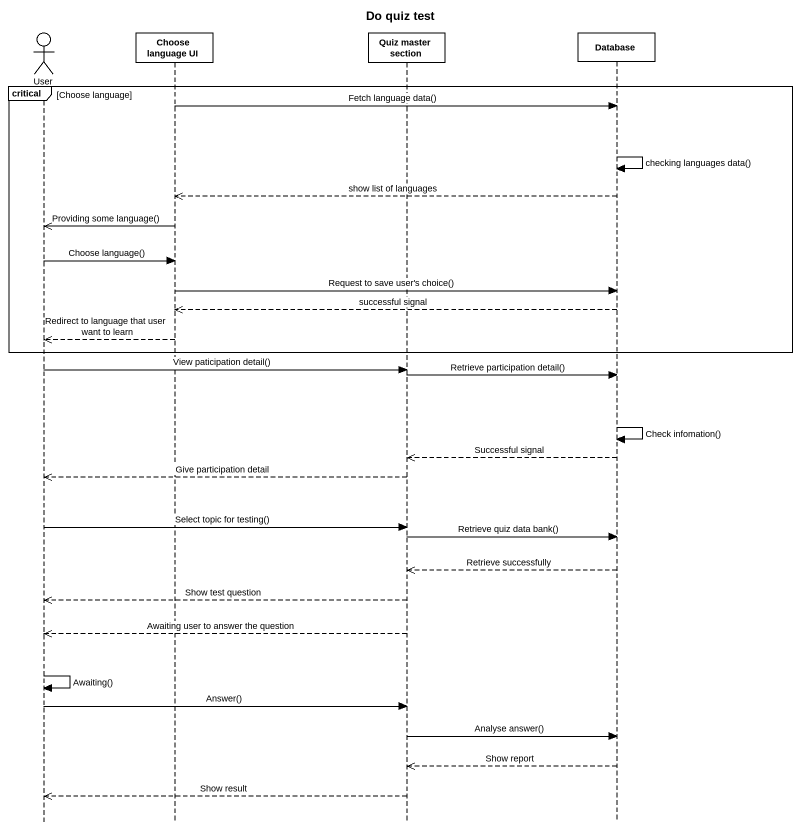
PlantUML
@startuml
title Do quiz test
hide footbox
actor User
participant "Choose language UI" as Choose_language_UI
participant "Quiz master section" as Quiz_master_section
participant "Database" as Database_

critical Choose language
  Choose_language_UI -> Database_ : Fetch language data()
  Database_ -> Database_ : checking languages data()
  Database_ -->> Choose_language_UI : show list of languages
  Choose_language_UI ->> User : Providing some language()
  User -> Choose_language_UI : Choose language()
  Choose_language_UI -> Database_ : Request to save user's choice()
  Database_ -->> Choose_language_UI : successful signal
  Choose_language_UI -->> User : Redirect to language that user want to learn
end
User -> Quiz_master_section : View paticipation detail()
Quiz_master_section -> Database_ : Retrieve participation detail()
Database_ -> Database_ : Check infomation()
Database_ -->> Quiz_master_section : Successful signal
Quiz_master_section -->> User : Give participation detail
User -> Quiz_master_section : Select topic for testing()
Quiz_master_section -> Database_ : Retrieve quiz data bank()
Database_ -->> Quiz_master_section : Retrieve successfully
Quiz_master_section -->> User : Show test question
Quiz_master_section -->> User : Awaiting user to answer the question
User -> User : Awaiting()
User -> Quiz_master_section : Answer()
Quiz_master_section -> Database_ : Analyse answer()
Database_ -->> Quiz_master_section : Show report
Quiz_master_section -->> User : Show result
@enduml
